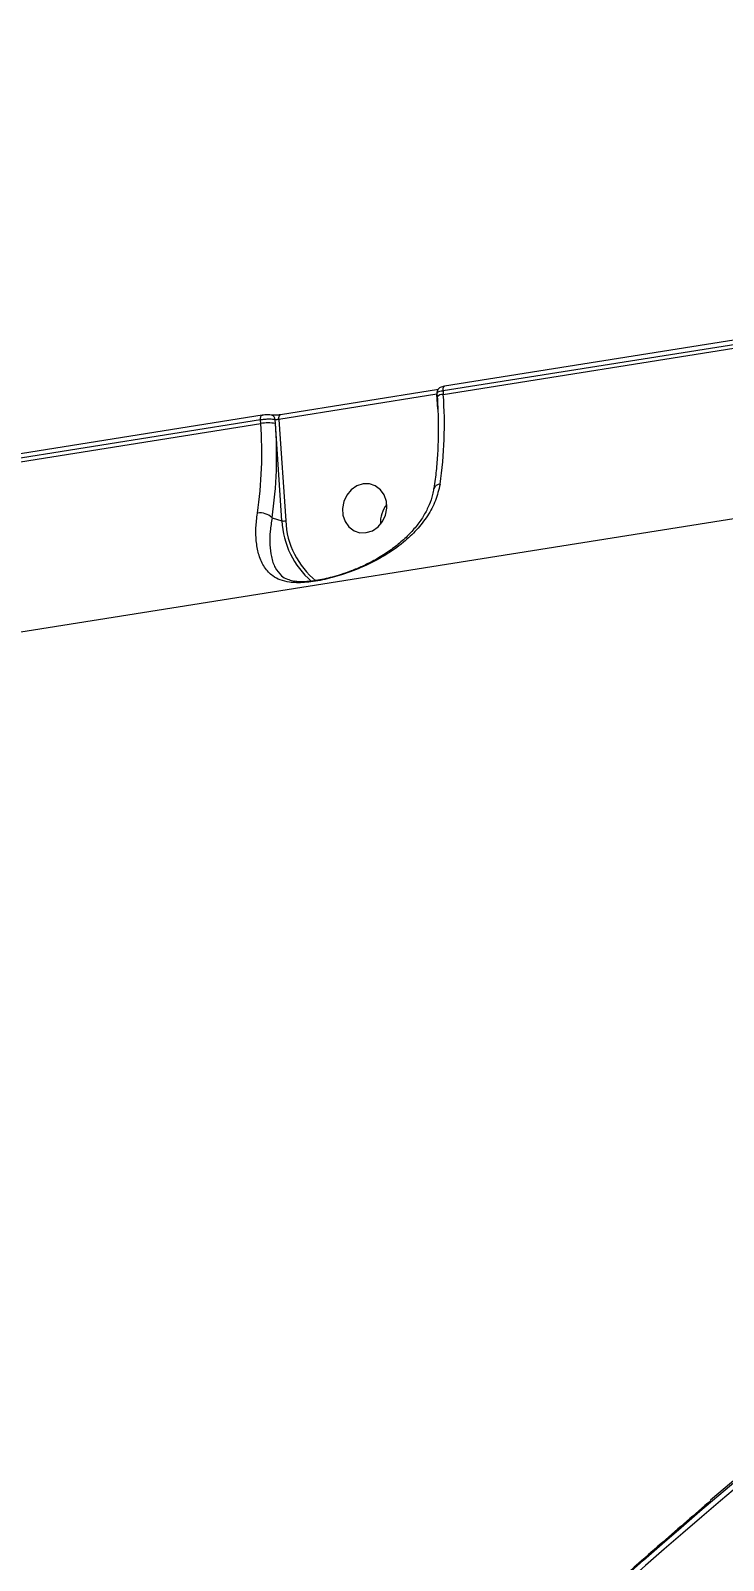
# Model space of a CAD drawing. Header units: millimetres. Extents: x -7151 to 6134, y -5040 to 5562.
# Drawn here: x -2961.4 to -2836, y 346.8 to 623.9 of the extents above; entities that cross this region are included whole.
import ezdxf

# ---------------------------------------------------------------- set-up
doc = ezdxf.new("R2010")
doc.units = ezdxf.units.MM
doc.layers.add('DIKOM_ОБЪЕКТ', color=7, linetype='Continuous')
doc.layers.add('DIKOM_РАЗМЕР_ОБЪЕКТА', color=7, linetype='Continuous')
doc.styles.add('style1', font='arial.ttf', dxfattribs={"width": 0.8})
doc.dimstyles.new('1-50', dxfattribs={"dimtxt": 300, "dimasz": 200, "dimexe": 100, "dimexo": 0, "dimgap": 100, "dimtad": 1, "dimtxsty": 'style1', "dimcen": 200, "dimclrd": 7, "dimclre": 7, "dimclrt": 7, "dimadec": 1, "dimazin": 2, "dimtfac": 1, "dimtmove": 0, "dimatfit": 2, "dimfxl": 0, "dimlwd": 25, "dimlwe": 18, "dimarcsym": 0})

# ---------------------------------------------------------------- blocks, each defined once
blk = doc.blocks.new('*D1')
at = {"layer": 'Defpoints', "color": 0, "transparency": 16777216}
for p in [(-2392.45, 3674.75), (-6010.84, -1738.88), (-3202.89, -1738.88)]:
    blk.add_point(p, dxfattribs=at)
at = {"layer": 'DIKOM_РАЗМЕР_ОБЪЕКТА', "color": 7, "lineweight": 18, "transparency": 16777216}
for p, q in [((-2392.45, 3674.75), (-6110.84, 3674.75)), ((-3202.89, -1738.88), (-6110.84, -1738.88))]:
    blk.add_line(p, q, dxfattribs=at)
at = {"layer": 'DIKOM_РАЗМЕР_ОБЪЕКТА', "color": 7, "lineweight": 25, "transparency": 16777216}
blk.add_line((-6010.84, 3474.75), (-6010.84, -1538.88), dxfattribs=at)
at = {"layer": 'DIKOM_РАЗМЕР_ОБЪЕКТА', "color": 7, "transparency": 16777216}
for points in [[(-6044.18, 3474.75), (-5977.51, 3474.75), (-6010.84, 3674.75)], [(-6044.18, -1538.88), (-5977.51, -1538.88), (-6010.84, -1738.88)]]:
    blk.add_solid(points, dxfattribs=at)
at = {"layer": 'DIKOM_РАЗМЕР_ОБЪЕКТА', "color": 7, "transparency": 16777216, "insert": (-6264.01, 967.94), "char_height": 300, "attachment_point": 5, "rotation": 90, "style": 'style1'}
blk.add_mtext('5400', dxfattribs=at)

msp = doc.modelspace()

# ---------------------------------------------------------------- linework, layer by layer
at = {"layer": 'DIKOM_ОБЪЕКТ', "color": 7, "linetype": 'Continuous', "lineweight": 15}
for p, q in [((-2812.295, 571.248), (-2886.442, 559.455)), ((-2812.582, 570.402), (-2886.729, 558.609)), ((-2886.686, 557.962), (-2812.54, 569.756)), ((-2887.857, 557.992), (-2916.444, 553.446)), ((-2887.569, 558.839), (-2916.156, 554.292)), ((-2887.823, 557.998), (-2887.857, 557.992)), ((-2887.678, 555.309), (-2887.857, 557.992)), ((-2887.837, 558.215), (-2887.793, 557.546)), ((-2886.729, 558.609), (-2886.686, 557.962)), ((-2919.495, 554.198), (-2993.641, 542.404)), ((-2919.495, 554.198), (-2919.421, 554.195)), ((-2919.783, 553.352), (-2993.929, 541.558)), ((-2993.886, 540.912), (-2919.739, 552.705)), ((-2919.739, 552.705), (-2919.783, 553.352)), ((-2917.063, 552.707), (-2917.109, 553.392)), ((-2915.886, 535.077), (-2917.063, 552.707)), ((-2916.444, 553.446), (-2915.217, 535.077)), ((-2746.249, 549.422), (-3039.586, 502.766)), ((-2917.687, 535.649), (-2915.886, 535.077)), ((-2914.396, 524.367), (-2913.599, 524.147))]:
    msp.add_line(p, q, dxfattribs=at)
at = {"layer": 'DIKOM_ОБЪЕКТ', "color": 7, "linetype": 'Continuous', "lineweight": 15, "flags": 128}
for points in [[(-2886.729, 558.609), (-2886.734, 558.793), (-2886.722, 558.964), (-2886.693, 559.118), (-2886.651, 559.248), (-2886.594, 559.349), (-2886.527, 559.419), (-2886.45, 559.453), (-2886.442, 559.455)], [(-2919.783, 553.352), (-2919.787, 553.535), (-2919.775, 553.707), (-2919.747, 553.861), (-2919.704, 553.991), (-2919.648, 554.092), (-2919.58, 554.162), (-2919.504, 554.196), (-2919.495, 554.198)], [(-2916.444, 553.446), (-2916.448, 553.63), (-2916.436, 553.802), (-2916.408, 553.956), (-2916.364, 554.086), (-2916.308, 554.188), (-2916.24, 554.257), (-2916.163, 554.291), (-2916.156, 554.292)], [(-2900.63, 532.942), (-2899.509, 533.3), (-2898.503, 533.987), (-2897.693, 534.946), (-2897.145, 536.101), (-2896.903, 537.356), (-2896.987, 538.611), (-2897.39, 539.763), (-2898.079, 540.721), (-2898.998, 541.405), (-2900.074, 541.761), (-2901.218, 541.759), (-2902.339, 541.4), (-2903.345, 540.713), (-2904.155, 539.754), (-2904.703, 538.6), (-2904.945, 537.345), (-2904.861, 536.09), (-2904.459, 534.937), (-2903.769, 533.98), (-2902.85, 533.296), (-2901.774, 532.94), (-2900.63, 532.942)], [(-2773.298, 409.167), (-2788.656, 397.788), (-2803.791, 386.119), (-2818.697, 374.164), (-2833.37, 361.927), (-2838.294, 357.711)], [(-2857.143, 340.927), (-2853.79, 343.92), (-2850.423, 346.897), (-2847.044, 349.859), (-2843.65, 352.806), (-2840.243, 355.737), (-2836.824, 358.653), (-2833.391, 361.554), (-2829.945, 364.439)], [(-2829.612, 363.41), (-2833.056, 360.527), (-2836.485, 357.629), (-2839.902, 354.715), (-2843.306, 351.786), (-2846.697, 348.842), (-2850.074, 345.882), (-2853.438, 342.907), (-2856.788, 339.917)]]:
    msp.add_lwpolyline(points, dxfattribs=at)
at = {"layer": 'DIKOM_ОБЪЕКТ', "color": 7, "linetype": 'Continuous', "lineweight": 15}
for centre, radius, start, end in [((-2886.63, 558.159), 1.238, 154.00633, 187.72895), ((-2886.767, 556.498), 1.467, 86.81758, 134.34861), ((-2959.976, 552.509), 73.493, 351.55575, 4.25513), ((-2917.999, 553.361), 0.891, 1.9438, 75.1146), ((-2992.994, 547.251), 73.457, 351.55265, 4.25824), ((-2918.397, 545.473), 7.356, 79.55028, 100.51097), ((-2993.989, 546.981), 77.139, 351.55225, 4.25639), ((-2887.299, 540.558), 1.16, 89.06075, 161.10746), ((-2893.042, 534.844), 5.021, 140.35571, 184.3674), ((-2919.793, 533.5), 3.009, 45.58442, 100.34241), ((-2900.494, 535.789), 15.409, 182.64883, 229.05628), ((-2915.553, 536.885), 1.839, 259.55179, 280.50947), ((-2900.341, 535.754), 14.891, 182.60655, 230.90808)]:
    msp.add_arc(centre, radius, start, end, dxfattribs=at)
for points, knots in [([(-2887.793, 557.546), (-2887.755, 556.936), (-2887.647, 555.163), (-2887.576, 552.272), (-2887.622, 548.926), (-2887.809, 545.701), (-2888.08, 543.043), (-2888.311, 541.502), (-2888.396, 540.937)], [0, 0, 0, 0, 0.103135, 0.2994369, 0.4955833, 0.6914489, 0.8869502, 1, 1, 1, 1]), ([(-2886.552, 559.431), (-2886.649, 559.413), (-2886.906, 559.367), (-2887.179, 559.275), (-2887.483, 559.083), (-2887.696, 558.838), (-2887.835, 558.535), (-2887.828, 558.316), (-2887.825, 558.217)], [0, 0, 0, 0, 0.1514108, 0.401409, 0.5454415, 0.6954018, 0.8628146, 1, 1, 1, 1]), ([(-2886.729, 558.609), (-2886.857, 558.587), (-2887.178, 558.531), (-2887.567, 558.423), (-2887.819, 558.307), (-2887.814, 558.243), (-2887.812, 558.217)], [0, 0, 0, 0, 0.19707118, 0.49763688, 0.79841, 1, 1, 1, 1]), ([(-2917.771, 554.218), (-2917.803, 554.226), (-2917.972, 554.271), (-2918.275, 554.285), (-2918.76, 554.28), (-2919.191, 554.245), (-2919.411, 554.207), (-2919.487, 554.195)], [0, 0, 0, 0, 0.0654006, 0.3384577, 0.6150172, 0.8688364, 1, 1, 1, 1]), ([(-2916.16, 554.292), (-2916.176, 554.289), (-2916.302, 554.267), (-2916.611, 554.232), (-2917.045, 554.2), (-2917.424, 554.195), (-2917.657, 554.206), (-2917.763, 554.221), (-2917.767, 554.222), (-2917.769, 554.222)], [0, 0, 0, 0, 0.0290392, 0.2287555, 0.4446881, 0.6628495, 0.8240802, 0.9368676, 1, 1, 1, 1]), ([(-2917.109, 553.392), (-2917.183, 553.408), (-2917.37, 553.45), (-2917.834, 553.485), (-2918.463, 553.483), (-2919.151, 553.439), (-2919.572, 553.381), (-2919.783, 553.352)], [0, 0, 0, 0, 0.14173356, 0.35635611, 0.57099304, 0.78549996, 1, 1, 1, 1]), ([(-2916.444, 553.446), (-2916.496, 553.438), (-2916.602, 553.422), (-2916.773, 553.404), (-2916.93, 553.393), (-2917.045, 553.389), (-2917.091, 553.391), (-2917.109, 553.392)], [0, 0, 0, 0, 0.2141636, 0.4280528, 0.6426949, 0.8577915, 1, 1, 1, 1]), ([(-2887.28, 541.717), (-2887.513, 540.717), (-2887.98, 538.714), (-2889.49, 535.935), (-2891.462, 533.408), (-2894.037, 530.983), (-2897.223, 528.741), (-2900.992, 526.78), (-2904.848, 525.312), (-2908.025, 524.467), (-2910.258, 524.069), (-2911.848, 523.892), (-2913.274, 523.855), (-2914.79, 523.974), (-2916.248, 524.344), (-2917.782, 525.172), (-2919.115, 526.573), (-2920.062, 528.627), (-2920.561, 531.075), (-2920.683, 533.633), (-2920.444, 535.569), (-2920.333, 536.46)], [0, 0, 0, 0, 0.0554781, 0.1110255, 0.1664967, 0.2220068, 0.2900252, 0.3579645, 0.4226736, 0.4774048, 0.5052495, 0.5330947, 0.5627109, 0.5923735, 0.6404284, 0.6885825, 0.7603269, 0.8320615, 0.891, 0.9498676, 1, 1, 1, 1]), ([(-2888.432, 540.942), (-2888.487, 540.571), (-2888.638, 539.562), (-2889.228, 537.934), (-2890.158, 536.067), (-2891.414, 534.243), (-2892.967, 532.481), (-2894.811, 530.807), (-2896.915, 529.259), (-2899.129, 527.931), (-2901.291, 526.857), (-2903.265, 526.033), (-2905.086, 525.388), (-2906.751, 524.895), (-2908.325, 524.51), (-2909.787, 524.24), (-2911.124, 524.077), (-2912.256, 524.03), (-2913.128, 524.063), (-2913.544, 524.14), (-2913.712, 524.171)], [0, 0, 0, 0, 0.0374467, 0.1020773, 0.1694021, 0.2394876, 0.3119862, 0.3870893, 0.46448, 0.5421361, 0.6072879, 0.6643994, 0.7149506, 0.7605232, 0.801601, 0.8452176, 0.8870335, 0.9282337, 0.9710087, 1, 1, 1, 1]), ([(-2917.687, 535.649), (-2917.818, 534.822), (-2918.101, 533.03), (-2918.124, 530.66), (-2917.842, 528.416), (-2917.186, 526.508), (-2916.156, 525.247), (-2915.221, 524.571), (-2914.57, 524.41), (-2914.396, 524.367)], [0, 0, 0, 0, 0.1331381, 0.2885529, 0.4481913, 0.6370183, 0.8308165, 0.954927, 1, 1, 1, 1]), ([(-2838.269, 357.684), (-2841.172, 355.186), (-2848.722, 348.689), (-2860.684, 337.925), (-2874.179, 325.431), (-2887.433, 312.679), (-2897.364, 302.891), (-2902.803, 297.282), (-2903.973, 296.075)], [0, 0, 0, 0, 0.12754687, 0.33166563, 0.53578047, 0.73990013, 0.94402728, 1, 1, 1, 1])]:
    msp.add_open_spline(points, degree=3, knots=knots, dxfattribs=at)

# ---------------------------------------------------------------- dimensions: what is measured, and where the dimension line sits
at = {"layer": 'DIKOM_РАЗМЕР_ОБЪЕКТА'}
dim = msp.add_linear_dim(base=(-6010.843, -1738.877), p1=(-2392.449, 3674.75), p2=(-3202.885, -1738.877), angle=90, text='5400', dimstyle='1-50', dxfattribs=at)
dim.commit()
dim.dimension.update_dxf_attribs({"geometry": '*D1', "text_midpoint": (-6010.843, 967.936), "dimtype": 160})

doc.saveas('drawing.dxf')
